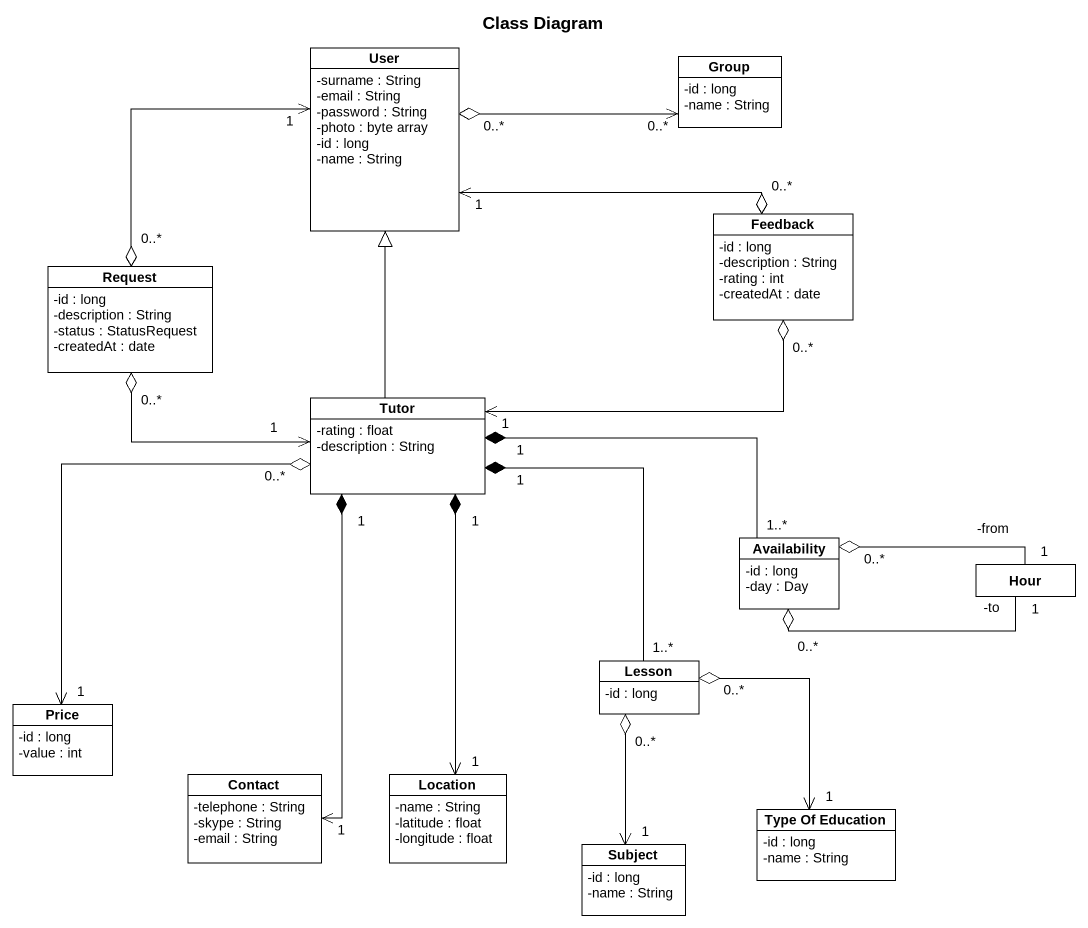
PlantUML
@startuml
title Class Diagram
hide circle
hide empty members
skinparam classAttributeIconSize 0
class User {
  -surname : String
  -email : String
  -password : String
  -photo : byte array
  -id : long
  -name : String
}
class "Group" as Group_ {
  -id : long
  -name : String
}
class Feedback {
  -id : long
  -description : String
  -rating : int
  -createdAt : date
}
class Request {
  -id : long
  -description : String
  -status : StatusRequest
  -createdAt : date
}
class Tutor {
  -rating : float
  -description : String
}
class Availability {
  -id : long
  -day : Day
}
class Hour
class Lesson {
  -id : long
}
class Price {
  -id : long
  -value : int
}
class Contact {
  -telephone : String
  -skype : String
  -email : String
}
class Location {
  -name : String
  -latitude : float
  -longitude : float
}
class "Type Of Education" as Type_Of_Education {
  -id : long
  -name : String
}
class Subject {
  -id : long
  -name : String
}
User "0..*" o-right-> "0..*" Group_
Feedback "0..*" o-left-> "1" User
Feedback "0..*" o-left-> "1" Tutor
Request "0..*" o-up-> "1" User
Request "0..*" o-right-> "1" Tutor
Tutor -up-|> User
Tutor "1" *-right- "1..*" Availability
Tutor "1" *-- "1..*" Lesson
Tutor "0..*" o--> "1" Price
Tutor "1" *--> "1" Contact
Tutor "1" *--> "1" Location
Availability "0..*" o-right- "-from\n1" Hour
Availability "0..*" o-right- "1\n-to" Hour
Lesson "0..*" o--> "1" Type_Of_Education
Lesson "0..*" o--> "1" Subject
@enduml
